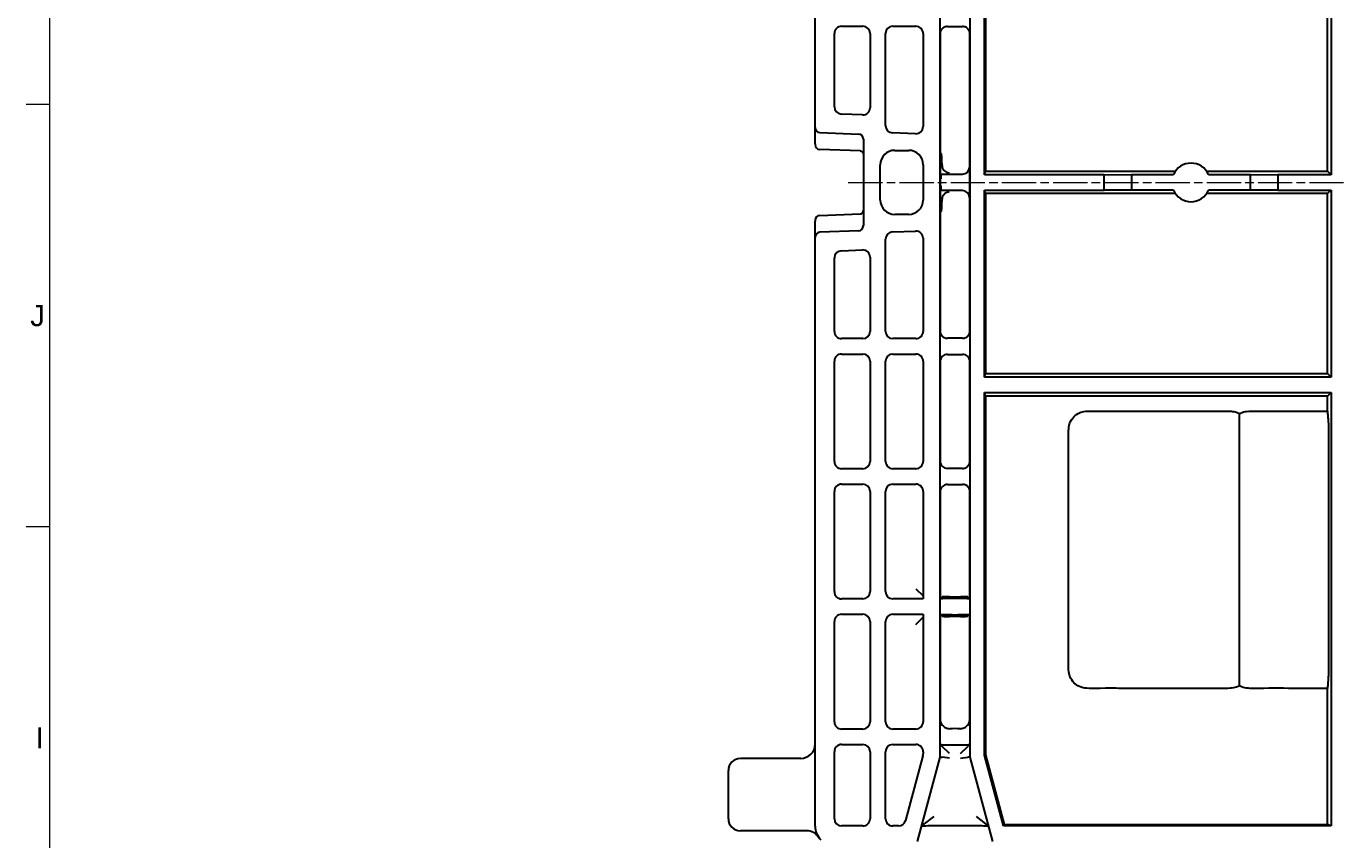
# Model space of a CAD drawing. Header units: millimetres. Extents: x 0 to 1486, y 0 to 1051.
# Drawn here: x 20.1 to 292.3, y 723.5 to 892.3 of the extents above; entities that cross this region are included whole.
import ezdxf

# ---------------------------------------------------------------- set-up
doc = ezdxf.new("R2010")
doc.units = ezdxf.units.MM
doc.header["$LTSCALE"] = 1.25
doc.linetypes.add('CHAIN', pattern=[0.3543, 0.2362, -0.0295, 0.0591, -0.0295])
for name, color, linetype, lineweight, true_color in [('Mittellinie(DIN)', 7, 'CHAIN', 15, 0x262659), ('Sichtbare Kanten(DIN)', 7, 'Continuous', 25, 0x262659), ('Skizziergeometrie(DIN)', 7, 'Continuous', 9, 0x262659), ('Symbole(DIN)', 7, 'Continuous', 15, 0x262659)]:
    doc.layers.add(name, color=color, linetype=linetype, lineweight=lineweight, true_color=true_color)
doc.styles.add('Aktuell-DIN', font='arial.ttf')

# ---------------------------------------------------------------- blocks, each defined once
blk = doc.blocks.new('Ränder Standardrahmen')
at = {"layer": 'Skizziergeometrie(DIN)'}
for p, q in [((20, 700.83), (16.1, 700.83)), ((20, 630.75), (16.1, 630.75))]:
    blk.add_line(p, q, dxfattribs=at)
at = {"layer": 'Skizziergeometrie(DIN)', "flags": 128}
blk.add_lwpolyline([(20, 20), (20, 821), (1169, 821), (1169, 20), (20, 20)], dxfattribs=at)
at = {"layer": 'Symbole(DIN)', "color": 179, "true_color": 0x262659, "char_height": 3.5, "attachment_point": 7, "style": 'Aktuell-DIN'}
for s, insert in [('J', (16.76, 663.98)), ('I', (17.65, 593.96))]:
    blk.add_mtext(s, dxfattribs=dict(at, insert=insert))

msp = doc.modelspace()

# ---------------------------------------------------------------- linework, layer by layer
at = {"layer": 'Mittellinie(DIN)', "ltscale": 23.990969}
msp.add_line((190.6235, 859.8641), (1098.8735, 859.8641), dxfattribs=at)
at = {"layer": 'Sichtbare Kanten(DIN)'}
for p, q in [((183.7485, 871.2634), (183.7485, 993.4073)), ((209.6485, 740.6512), (209.6485, 979.0771)), ((215.8485, 979.0771), (215.8485, 740.6512)), ((218.8485, 861.4641), (218.8485, 900.2641)), ((219.1103, 899.5309), (219.1103, 862.1973)), ((290.0153, 862.1973), (290.0153, 899.5309)), ((290.7485, 900.2641), (290.7485, 861.4641)), ((187.7485, 875.5351), (187.7485, 890.7637)), ((189.2485, 892.2641), (193.6489, 892.2641)), ((195.1485, 890.7646), (195.1485, 875.3716)), ((198.3485, 871.6388), (198.3485, 890.7646)), ((199.848, 892.2641), (204.6485, 892.2641)), ((206.1485, 890.7637), (206.1485, 871.4604)), ((209.6527, 890.7607), (209.6527, 828.9676)), ((215.8442, 828.9676), (215.8442, 890.7607)), ((193.5923, 873.8727), (189.1928, 874.0362)), ((183.7485, 867.8836), (183.7485, 871.2634)), ((184.7136, 870.1999), (192.7834, 869.9)), ((193.7485, 868.8364), (193.7485, 850.8918)), ((204.5928, 869.9615), (199.7932, 870.1398)), ((183.7485, 867.8836), (183.7485, 867.7028)), ((193.0938, 866.4108), (184.7136, 866.7034)), ((200.2485, 866.5127), (203.1485, 866.5127)), ((209.8318, 865.8641), (209.9365, 865.8641)), ((197.2485, 856.2155), (197.2485, 863.5127)), ((206.1485, 863.5127), (206.1485, 856.2155)), ((209.8787, 861.5857), (209.8532, 861.5619)), ((209.8532, 861.5619), (214.2442, 861.5619)), ((209.8532, 860.586), (209.8532, 861.5619)), ((218.8485, 861.4641), (219.1103, 862.1973)), ((243.7096, 861.4641), (218.8485, 861.4641)), ((219.1103, 862.1973), (258.4606, 862.1973)), ((243.7096, 861.4641), (249.3809, 861.4885)), ((243.7096, 858.2641), (243.7096, 861.4641)), ((249.3809, 861.4885), (258.0543, 861.4885)), ((249.3809, 861.4885), (249.3809, 858.2397)), ((264.9587, 862.1973), (290.0153, 862.1973)), ((265.3649, 861.4885), (274.0383, 861.4885)), ((274.0383, 861.4885), (279.7096, 861.4641)), ((274.0383, 858.2397), (274.0383, 861.4885)), ((290.7485, 861.4641), (279.7096, 861.4641)), ((279.7096, 861.4641), (279.7096, 858.2641)), ((290.0153, 862.1973), (290.7485, 861.4641)), ((209.8532, 858.1663), (209.8532, 859.1422)), ((214.2442, 858.1663), (209.8532, 858.1663)), ((209.8532, 858.1663), (209.8787, 858.1425)), ((218.8485, 858.2641), (243.7096, 858.2641)), ((219.1103, 857.5309), (218.8485, 858.2641)), ((218.8485, 819.4641), (218.8485, 858.2641)), ((258.4606, 857.5309), (219.1103, 857.5309)), ((219.1103, 857.5309), (219.1103, 820.1973)), ((249.3809, 858.2397), (243.7096, 858.2641)), ((258.0543, 858.2397), (249.3809, 858.2397)), ((290.0153, 857.5309), (264.9587, 857.5309)), ((274.0383, 858.2397), (265.3649, 858.2397)), ((279.7096, 858.2641), (274.0383, 858.2397)), ((279.7096, 858.2641), (290.7485, 858.2641)), ((290.7485, 858.2641), (290.0153, 857.5309)), ((290.0153, 820.1973), (290.0153, 857.5309)), ((290.7485, 858.2641), (290.7485, 819.4641)), ((184.7136, 853.0248), (193.0938, 853.3174)), ((203.1485, 853.2155), (200.2485, 853.2155)), ((209.9365, 853.8641), (209.8318, 853.8641)), ((183.7485, 852.0254), (183.7485, 851.8446)), ((183.7485, 848.4648), (183.7485, 851.8446)), ((192.7834, 849.8282), (184.7136, 849.5284)), ((199.7932, 849.5884), (204.5928, 849.7668)), ((183.7485, 726.321), (183.7485, 848.4648)), ((198.3485, 828.9637), (198.3485, 848.0894)), ((206.1485, 848.2678), (206.1485, 828.9646)), ((187.7485, 828.9646), (187.7485, 844.1931)), ((189.1928, 845.692), (193.5923, 845.8555)), ((195.1485, 844.3566), (195.1485, 828.9637)), ((193.6489, 827.4641), (189.2485, 827.4641)), ((204.6485, 827.4641), (199.848, 827.4641)), ((187.7485, 801.9646), (187.7485, 822.7637)), ((189.2485, 824.2641), (193.6489, 824.2641)), ((195.1485, 822.7646), (195.1485, 801.9637)), ((198.3485, 801.9637), (198.3485, 822.7646)), ((199.848, 824.2641), (204.6485, 824.2641)), ((206.1485, 822.7637), (206.1485, 801.9646)), ((209.6527, 822.7607), (209.6527, 801.9676)), ((215.8442, 801.9676), (215.8442, 822.7607)), ((218.8485, 819.4641), (219.1103, 820.1973)), ((290.7485, 819.4641), (218.8485, 819.4641)), ((219.1103, 820.1973), (290.0153, 820.1973)), ((290.0153, 820.1973), (290.7485, 819.4641)), ((218.8485, 816.2641), (290.7485, 816.2641)), ((219.1103, 815.5309), (218.8485, 816.2641)), ((218.8485, 741.0461), (218.8485, 816.2641)), ((290.0153, 815.5309), (219.1103, 815.5309)), ((219.1103, 815.5309), (219.1103, 741.0806)), ((290.7485, 816.2641), (290.0153, 815.5309)), ((290.0153, 812.4302), (290.0153, 815.5309)), ((290.7485, 816.2641), (290.7485, 726.3641)), ((193.6489, 800.4641), (189.2485, 800.4641)), ((204.6485, 800.4641), (199.848, 800.4641)), ((187.7485, 774.9646), (187.7485, 795.7637)), ((189.2485, 797.2641), (193.6489, 797.2641)), ((195.1485, 795.7646), (195.1485, 774.9637)), ((198.3485, 774.9637), (198.3485, 795.7646)), ((199.848, 797.2641), (204.6485, 797.2641)), ((206.1485, 795.7637), (206.1485, 773.4641)), ((209.6527, 795.7607), (209.6527, 773.4681)), ((215.8442, 773.4681), (215.8442, 795.7607)), ((193.6489, 773.4641), (189.2485, 773.4641)), ((206.1485, 773.4641), (199.848, 773.4641)), ((204.6485, 775.5633), (206.148, 774.0638)), ((209.6527, 773.4681), (210.0816, 773.8683)), ((211.581, 773.904), (213.9159, 773.904)), ((215.4154, 773.8683), (215.8442, 773.4681)), ((187.7485, 747.9646), (187.7485, 768.7637)), ((189.2485, 770.2641), (193.6489, 770.2641)), ((195.1485, 768.7646), (195.1485, 747.9637)), ((198.3485, 747.9637), (198.3485, 768.7646)), ((199.848, 770.2641), (206.1485, 770.2641)), ((204.6485, 768.1649), (206.148, 769.6644)), ((206.1485, 770.2641), (206.1485, 747.9646)), ((209.6527, 770.2601), (209.6527, 748.4674)), ((210.0816, 769.8599), (209.6527, 770.2601)), ((213.9159, 769.8242), (211.581, 769.8242)), ((215.8442, 770.2601), (215.4154, 769.8599)), ((215.8442, 748.4674), (215.8442, 770.2601)), ((290.0153, 726.6259), (290.0153, 754.8977)), ((193.6489, 746.4641), (189.2485, 746.4641)), ((204.6485, 746.4641), (199.848, 746.4641)), ((189.2485, 743.2641), (193.6489, 743.2641)), ((199.848, 743.2641), (204.6485, 743.2641)), ((209.6527, 743.2601), (209.6485, 743.2641)), ((210.0815, 742.86), (209.6527, 743.2601)), ((215.8442, 743.2601), (215.4154, 742.86)), ((215.8485, 743.2641), (215.8442, 743.2601)), ((187.7485, 727.8641), (187.7485, 741.7637)), ((195.1485, 741.7646), (195.1485, 727.8641)), ((198.3485, 727.8641), (198.3485, 741.7646)), ((206.0973, 740.9212), (202.4947, 727.4759)), ((204.9471, 723.1053), (209.6485, 740.6512)), ((206.1485, 741.7637), (206.1485, 741.3094)), ((209.6485, 740.6512), (210.0816, 740.5941)), ((210.0816, 742.8599), (210.0815, 742.86)), ((211.581, 741.3604), (210.0816, 742.8599)), ((211.581, 740.3967), (210.0816, 740.5941)), ((213.9159, 741.3604), (215.4154, 742.8599)), ((213.9159, 740.3967), (215.4154, 740.5941)), ((215.4154, 742.86), (215.4154, 742.8599)), ((215.8485, 740.6512), (215.4154, 740.5941)), ((215.8485, 740.6512), (220.5499, 723.1053)), ((218.8485, 741.0461), (219.1103, 741.0806)), ((222.7825, 726.3641), (218.8485, 741.0461)), ((219.1103, 741.0806), (222.9834, 726.6259)), ((165.7485, 727.8641), (165.7485, 737.8641)), ((180.7485, 740.3641), (168.2485, 740.3641)), ((208.3388, 728.2967), (206.3847, 726.7972)), ((217.1581, 728.2967), (219.1122, 726.7972)), ((181.9741, 725.3641), (168.2485, 725.3641)), ((193.648, 726.3641), (189.2485, 726.3641)), ((201.0458, 726.3641), (199.8489, 726.3641)), ((205.8203, 726.3641), (206.3847, 726.7972)), ((217.6096, 726.351), (207.8873, 726.351)), ((219.6767, 726.3641), (219.1122, 726.7972)), ((222.7825, 726.3641), (222.9834, 726.6259)), ((290.7485, 726.3641), (222.7825, 726.3641)), ((222.9834, 726.6259), (290.0153, 726.6259)), ((290.7485, 726.3641), (290.0153, 726.6259))]:
    msp.add_line(p, q, dxfattribs=at)
for centre, radius, start, end in [((189.2485, 875.5351), 1.5, 180, 267.871759), ((204.6485, 871.4604), 1.5, 267.871759, 0), ((184.7485, 867.7028), 1, 180, 268), ((200.2485, 863.5127), 3, 90, 180), ((203.1485, 863.5127), 3, 0, 90), ((261.7096, 859.8641), 4, 23.960696, 156.039304), ((261.7096, 859.8641), 4, 203.960696, 336.039304), ((200.2485, 856.2155), 3, 180, 270), ((203.1485, 856.2155), 3, 270, 0), ((184.7485, 852.0254), 1, 92, 180), ((204.6485, 848.2678), 1.5, 0, 92.128241), ((189.2485, 844.1931), 1.5, 92.128241, 180), ((180.7485, 743.3641), 3, 270, 0), ((204.6485, 741.3094), 1.5, 345, 0), ((168.2485, 737.8641), 2.5, 90, 180), ((168.2485, 727.8641), 2.5, 180, 270), ((189.2485, 727.8641), 1.5, 180, 270), ((201.0458, 727.8641), 1.5, 270, 345), ((181.9741, 722.3641), 3, 34.420688, 90), ((187.7485, 726.321), 4, 180, 225)]:
    msp.add_arc(centre, radius, start, end, dxfattribs=at)
for centre, major_axis, ratio, start_param, end_param in [((189.2485, 890.7637), (0, 1.5004), 0.99970149, 0, 1.57079633), ((193.648, 890.7637), (1.0613, 1.0613), 0.99940325, 5.49808561, 7.068285), ((199.8489, 890.7637), (-1.0613, 1.0613), 0.99940325, 5.49808561, 7.068285), ((204.6485, 890.7637), (0, 1.5004), 0.99970149, 4.71238898, 6.28318531), ((212.7485, 892.2641), (-3.1, 0), 0.02443947, 1.05468974, 2.08690292), ((193.648, 875.3716), (1.4994, -0.0557), 0.99970108, 4.71238898, 6.32031903), ((184.7485, 871.2634), (0, -1.0642), 0.93969262, 4.71238898, 6.24827872), ((199.8489, 871.6388), (-1.4994, 0.0557), 0.99970108, 0.03713372, 1.57079633), ((192.7485, 868.8364), (0, 1.0642), 0.93969262, 4.71238898, 6.24827872), ((209.8318, 859.8641), (0, 6), 0.02618592, 0, 3.14159265), ((209.9365, 859.8641), (0, -6), 0.02618592, 2.19108942, 3.14159265), ((214.2825, 863.0257), (-1.3833, -0.6011), 0.96482243, 1.17378543, 2.71840182), ((214.2432, 863.0623), (1.0973, -1.0241), 0.99935912, 5.46362314, 5.48916352), ((214.2432, 856.6659), (1.0973, 1.0241), 0.99935912, 0.79402179, 0.81956217), ((214.2825, 856.7026), (1.3833, -0.6011), 0.96482243, 0.42319083, 1.96780722), ((209.9365, 859.8641), (0, -6), 0.02618592, 0, 0.95050323), ((184.7485, 848.4648), (0, 1.0642), 0.93969262, 0.03490659, 1.57079633), ((192.7485, 850.8918), (0, -1.0642), 0.93969262, 0.03490659, 1.57079633), ((199.8489, 848.0894), (-1.4994, -0.0557), 0.99970108, 4.71238898, 6.24605159), ((193.648, 844.3566), (1.4994, 0.0557), 0.99970108, 6.24605159, 7.85398163), ((189.2485, 828.9646), (0, -1.5004), 0.99970149, 4.71238898, 6.28318531), ((193.648, 828.9646), (1.0613, -1.0613), 0.99940325, 5.49808561, 7.068285), ((199.8489, 828.9646), (-1.0613, -1.0613), 0.99940325, 5.49808561, 7.068285), ((204.6485, 828.9646), (0, -1.5004), 0.99970149, 0, 1.57079633), ((212.7485, 827.4641), (3.1, 0), 0.02443947, 1.05468974, 2.08690292), ((189.2485, 822.7637), (0, 1.5004), 0.99970149, 0, 1.57079633), ((193.648, 822.7637), (1.0613, 1.0613), 0.99940325, 5.49808561, 7.068285), ((199.8489, 822.7637), (-1.0613, 1.0613), 0.99940325, 5.49808561, 7.068285), ((204.6485, 822.7637), (0, 1.5004), 0.99970149, 4.71238898, 6.28318531), ((212.7485, 824.2641), (-3.1, 0), 0.02443947, 1.05468974, 2.08690292), ((189.2485, 801.9646), (0, -1.5004), 0.99970149, 4.71238898, 6.28318531), ((193.648, 801.9646), (1.0613, -1.0613), 0.99940325, 5.49808561, 7.068285), ((199.8489, 801.9646), (-1.0613, -1.0613), 0.99940325, 5.49808561, 7.068285), ((204.6485, 801.9646), (0, -1.5004), 0.99970149, 0, 1.57079633), ((212.7485, 800.4641), (3.1, 0), 0.02443947, 1.05468974, 2.08690292), ((189.2485, 795.7637), (0, 1.5004), 0.99970149, 0, 1.57079633), ((193.648, 795.7637), (1.0613, 1.0613), 0.99940325, 5.49808561, 7.068285), ((199.8489, 795.7637), (-1.0613, 1.0613), 0.99940325, 5.49808561, 7.068285), ((204.6485, 795.7637), (0, 1.5004), 0.99970149, 4.71238898, 6.28318531), ((212.7485, 797.2641), (-3.1, 0), 0.02443947, 1.05468974, 2.08690292), ((189.2485, 774.9646), (0, -1.5004), 0.99970149, 4.71238898, 6.28318531), ((193.648, 774.9646), (1.0613, -1.0613), 0.99940325, 5.49808561, 7.068285), ((199.8489, 774.9646), (-1.0613, -1.0613), 0.99940325, 5.49808561, 7.068285), ((204.6485, 774.0629), (-1.5, 0), 0.02443947, 3.14159265, 3.16602726), ((212.7485, 773.4641), (3.1, 0), 0.02443947, 0.05235988, 3.08923278), ((211.581, 773.8674), (-1.5, 0), 0.02443947, 4.71238898, 6.25700537), ((213.9159, 773.8674), (-1.5, 0), 0.02443947, 3.16777259, 4.71238898), ((189.2485, 768.7637), (0, 1.5004), 0.99970149, 0, 1.57079633), ((193.648, 768.7637), (1.0613, 1.0613), 0.99940325, 5.49808561, 7.068285), ((199.8489, 768.7637), (-1.0613, 1.0613), 0.99940325, 5.49808561, 7.068285), ((204.6485, 769.6653), (1.5, 0), 0.02443947, 6.2587507, 6.28318531), ((212.7485, 770.2641), (-3.1, 0), 0.02443947, 0.05235988, 3.08923278), ((211.581, 769.8609), (1.5, 0), 0.02443947, 3.16777259, 4.71238898), ((213.9159, 769.8609), (1.5, 0), 0.02443947, 4.71238898, 6.25700537), ((189.2485, 747.9646), (0, -1.5004), 0.99970149, 4.71238898, 6.28318531), ((193.648, 747.9646), (1.0613, -1.0613), 0.99940325, 5.49808561, 7.068285), ((199.8489, 747.9646), (-1.0613, -1.0613), 0.99940325, 5.49808561, 7.068285), ((204.6485, 747.9646), (0, -1.5004), 0.99970149, 0, 1.57079633), ((212.7485, 746.4641), (3.1, 0), 0.02443947, 1.23415991, 1.90743275), ((189.2485, 741.7637), (0, 1.5004), 0.99970149, 0, 1.57079633), ((193.648, 741.7637), (1.0613, 1.0613), 0.99940325, 5.49808561, 7.068285), ((199.8489, 741.7637), (-1.0613, 1.0613), 0.99940325, 5.49808561, 7.068285), ((204.6485, 741.7637), (0, 1.5004), 0.99970149, 4.71238898, 6.28318531), ((212.7485, 743.2641), (-3.1, 0), 0.02443947, 0.05235988, 3.08923278), ((193.648, 727.8641), (1.5004, 0), 0.99970149, 4.71238898, 6.28318531), ((199.8489, 727.8641), (-1.5004, 0), 0.99970149, 0, 1.57079633), ((207.8733, 726.2986), (-2.0706, -0.0004), 0.0252925, 4.70560733, 6.27640366), ((217.6237, 726.2986), (2.0706, -0.0004), 0.0252925, 0.00678165, 1.57757798)]:
    msp.add_ellipse(centre, major_axis=major_axis, ratio=ratio, start_param=start_param, end_param=end_param, dxfattribs=at)
for points, knots in [([(211.2186, 892.1982), (210.967, 892.2017), (210.7259, 892.1433), (210.3184, 891.9511), (210.1517, 891.8176), (209.8755, 891.5103), (209.7543, 891.2811), (209.6848, 891.025), (209.6728, 890.9665), (209.6614, 890.8883), (209.6586, 890.8639), (209.6555, 890.8294), (209.6547, 890.8185), (209.6537, 890.8008), (209.6534, 890.7948), (209.6531, 890.7843), (209.653, 890.7805), (209.6528, 890.7718), (209.6527, 890.7668), (209.6527, 890.7607)], [-0.341915632, -0.341915632, -0.341915632, -0.341915632, -0.255137094, -0.255137094, -0.168246562, -0.168246562, -0.059431624, -0.059431624, -0.029715812, -0.029715812, -0.014857906, -0.014857906, -0.007428953, -0.007428953, -0.003714476, -0.003714476, -0.001857238, -0.001857238, 0, 0, 0, 0]), ([(215.8442, 890.7607), (215.8442, 890.7669), (215.8441, 890.7719), (215.844, 890.7807), (215.8438, 890.7845), (215.8435, 890.7951), (215.8432, 890.8011), (215.8422, 890.819), (215.8413, 890.8301), (215.8382, 890.8649), (215.8354, 890.8896), (215.8238, 890.9686), (215.8115, 891.0279), (215.7407, 891.286), (215.6177, 891.5165), (215.3391, 891.8227), (215.1729, 891.9545), (214.7674, 892.1442), (214.5278, 892.2017), (214.2783, 892.1982)], [0, 0, 0, 0, 0.001881929, 0.001881929, 0.003763859, 0.003763859, 0.007527718, 0.007527718, 0.015055435, 0.015055435, 0.030110871, 0.030110871, 0.060221741, 0.060221741, 0.169769885, 0.169769885, 0.255955145, 0.255955145, 0.342028412, 0.342028412, 0.342028412, 0.342028412]), ([(193.0933, 866.4108), (193.1227, 866.4098), (193.1542, 866.4063), (193.2321, 866.388), (193.2787, 866.3731), (193.3901, 866.3161), (193.4556, 866.2731), (193.585, 866.1427), (193.6475, 866.0538), (193.7299, 865.8551), (193.7484, 865.7481), (193.7485, 865.6582)], [0, 0, 0, 0, 0.031562093, 0.031562093, 0.063124186, 0.063124186, 0.09468628, 0.09468628, 0.126248373, 0.126248373, 0.157782285, 0.157782285, 0.157782285, 0.157782285]), ([(193.0938, 866.4108), (193.1231, 866.4098), (193.1545, 866.4063), (193.2322, 866.388), (193.2788, 866.3732), (193.3901, 866.3163), (193.4555, 866.2733), (193.5849, 866.143), (193.6474, 866.0541), (193.7299, 865.8553), (193.7485, 865.7481), (193.7485, 865.6582)], [0, 0, 0, 0, 0.031580051, 0.031580051, 0.063160103, 0.063160103, 0.094740154, 0.094740154, 0.126320205, 0.126320205, 0.157900256, 0.157900256, 0.157900256, 0.157900256]), ([(210.0644, 863.3517), (210.0676, 863.1766), (210.1047, 862.9807), (210.2402, 862.6644), (210.3159, 862.5392), (210.4075, 862.4277)], [0.26947416, 0.26947416, 0.26947416, 0.26947416, 0.334055746, 0.334055746, 0.378781853, 0.378781853, 0.378781853, 0.378781853]), ([(210.4075, 862.4277), (210.4126, 862.4215), (210.4178, 862.4153), (210.4649, 862.3597), (210.5126, 862.3098), (210.6838, 862.1511), (210.8493, 862.0443), (211.1712, 861.9043), (211.3867, 861.8592), (211.5689, 861.8569)], [0.234784193, 0.234784193, 0.234784193, 0.234784193, 0.237198079, 0.237198079, 0.256267979, 0.256267979, 0.307237871, 0.307237871, 0.368930923, 0.368930923, 0.368930923, 0.368930923]), ([(211.5689, 857.8713), (211.3977, 857.8691), (211.2138, 857.8351), (210.9523, 857.7311), (210.8675, 857.6879), (210.7063, 857.586), (210.6301, 857.5273), (210.5126, 857.4184), (210.4649, 857.3685), (210.4178, 857.3129), (210.4126, 857.3067), (210.4075, 857.3005)], [0, 0, 0, 0, 0.057961756, 0.057961756, 0.086942634, 0.086942634, 0.115923512, 0.115923512, 0.134993412, 0.134993412, 0.137407298, 0.137407298, 0.137407298, 0.137407298]), ([(210.4075, 857.3005), (210.3133, 857.1859), (210.2356, 857.0563), (210.103, 856.7391), (210.0676, 856.5477), (210.0644, 856.3765)], [0.645079967, 0.645079967, 0.645079967, 0.645079967, 0.69117668, 0.69117668, 0.75429798, 0.75429798, 0.75429798, 0.75429798]), ([(193.0933, 853.3174), (193.1227, 853.3184), (193.1542, 853.3219), (193.2321, 853.3403), (193.2787, 853.3551), (193.3901, 853.4121), (193.4556, 853.4551), (193.585, 853.5855), (193.6475, 853.6744), (193.7299, 853.8732), (193.7484, 853.9802), (193.7485, 854.07)], [0, 0, 0, 0, 0.031562093, 0.031562093, 0.063124185, 0.063124185, 0.094686278, 0.094686278, 0.126248371, 0.126248371, 0.157782282, 0.157782282, 0.157782282, 0.157782282]), ([(193.0938, 853.3174), (193.1231, 853.3185), (193.1545, 853.3219), (193.2322, 853.3402), (193.2788, 853.355), (193.3901, 853.412), (193.4555, 853.4549), (193.5849, 853.5852), (193.6474, 853.6741), (193.7299, 853.8729), (193.7485, 853.9801), (193.7485, 854.07)], [0, 0, 0, 0, 0.031580051, 0.031580051, 0.063160103, 0.063160103, 0.094740154, 0.094740154, 0.126320206, 0.126320206, 0.157900257, 0.157900257, 0.157900257, 0.157900257]), ([(209.6527, 828.9676), (209.6527, 828.9613), (209.6528, 828.9563), (209.653, 828.9475), (209.6531, 828.9437), (209.6535, 828.9331), (209.6537, 828.9271), (209.6548, 828.9092), (209.6556, 828.8982), (209.6587, 828.8633), (209.6615, 828.8387), (209.6732, 828.7596), (209.6854, 828.7003), (209.7562, 828.4423), (209.8792, 828.2117), (210.1578, 827.9055), (210.324, 827.7737), (210.7295, 827.584), (210.9691, 827.5265), (211.2186, 827.53)], [0.582293787, 0.582293787, 0.582293787, 0.582293787, 0.584175717, 0.584175717, 0.586057646, 0.586057646, 0.589821505, 0.589821505, 0.597349223, 0.597349223, 0.612404658, 0.612404658, 0.642515529, 0.642515529, 0.752063673, 0.752063673, 0.838248932, 0.838248932, 0.924322199, 0.924322199, 0.924322199, 0.924322199]), ([(214.2783, 827.53), (214.5299, 827.5265), (214.771, 827.5849), (215.1786, 827.7771), (215.3452, 827.9106), (215.6214, 828.2179), (215.7426, 828.4471), (215.8122, 828.7032), (215.8241, 828.7617), (215.8355, 828.8399), (215.8383, 828.8643), (215.8414, 828.8988), (215.8422, 828.9097), (215.8432, 828.9274), (215.8435, 828.9334), (215.8438, 828.944), (215.844, 828.9477), (215.8441, 828.9564), (215.8442, 828.9614), (215.8442, 828.9676)], [0.234293686, 0.234293686, 0.234293686, 0.234293686, 0.321072225, 0.321072225, 0.407962757, 0.407962757, 0.516777694, 0.516777694, 0.546493506, 0.546493506, 0.561351412, 0.561351412, 0.568780365, 0.568780365, 0.572494842, 0.572494842, 0.57435208, 0.57435208, 0.576209318, 0.576209318, 0.576209318, 0.576209318]), ([(211.2186, 824.1982), (210.9994, 824.2012), (210.784, 824.1568), (210.4109, 824.004), (210.2528, 823.8963), (209.9382, 823.6069), (209.7861, 823.3575), (209.6955, 823.0706), (209.6791, 823.0003), (209.6639, 822.9077), (209.6602, 822.879), (209.6563, 822.8387), (209.6553, 822.8262), (209.654, 822.8062), (209.6537, 822.7996), (209.6532, 822.7878), (209.653, 822.7836), (209.6528, 822.7738), (209.6527, 822.7681), (209.6527, 822.7607)], [-0.34384949, -0.34384949, -0.34384949, -0.34384949, -0.268243987, -0.268243987, -0.192526494, -0.192526494, -0.07191798, -0.07191798, -0.03595899, -0.03595899, -0.017979495, -0.017979495, -0.008989747, -0.008989747, -0.004494874, -0.004494874, -0.002247437, -0.002247437, 0, 0, 0, 0]), ([(215.8442, 822.7607), (215.8442, 822.7682), (215.8441, 822.7738), (215.8439, 822.7837), (215.8437, 822.7878), (215.8433, 822.7996), (215.8429, 822.8063), (215.8416, 822.8263), (215.8406, 822.8388), (215.8367, 822.8791), (215.833, 822.9079), (215.8178, 823.0007), (215.8014, 823.071), (215.7106, 823.3578), (215.5586, 823.6071), (215.2441, 823.8963), (215.086, 824.004), (214.7129, 824.1568), (214.4975, 824.2012), (214.2783, 824.1982)], [0, 0, 0, 0, 0.002251118, 0.002251118, 0.004502235, 0.004502235, 0.009004471, 0.009004471, 0.018008942, 0.018008942, 0.036017883, 0.036017883, 0.072035767, 0.072035767, 0.192552908, 0.192552908, 0.268270401, 0.268270401, 0.343875903, 0.343875903, 0.343875903, 0.343875903]), ([(271.7498, 755.4348), (271.6625, 755.3854), (271.5724, 755.3388), (271.0552, 755.0978), (270.6173, 754.9894), (269.7153, 754.8971), (269.2708, 754.8922), (266.0285, 754.9061), (264.0171, 754.9065), (258.4881, 754.8918), (252.4873, 754.8955), (247.6811, 754.9004), (246.4547, 754.9079), (241.3931, 754.9138), (240.2632, 754.8242), (238.7411, 755.1519), (238.2826, 755.393), (237.5819, 755.8752), (237.2375, 756.2049), (236.6729, 757.079), (236.5114, 757.5495), (236.3137, 758.4808), (236.2967, 759.0341), (236.3069, 761.2875), (236.3053, 762.9431), (236.3128, 765.5423), (236.3153, 766.2441), (236.3068, 772.9492), (236.3008, 778.1524), (236.3022, 794.1596), (236.3155, 795.8175), (236.3112, 801.8795), (236.2991, 803.0332), (236.2961, 805.6133), (236.3021, 806.1343), (236.3113, 808.078), (236.2719, 808.9509), (236.5985, 810.0373), (236.7543, 810.4644), (237.4188, 811.2785), (237.7826, 811.636), (238.6712, 812.1309), (239.0835, 812.2625), (240.0377, 812.4292), (240.6156, 812.4328), (243.2259, 812.3939), (245.2871, 812.4274), (248.4102, 812.4319), (249.927, 812.4374), (254.234, 812.4286), (255.5748, 812.4287), (259.0859, 812.435), (261.4612, 812.4309), (264.3185, 812.4208), (265.4377, 812.4143), (269.1281, 812.4294), (269.7375, 812.4442), (270.2971, 812.3692)], [0.39233807, 0.39233807, 0.39233807, 0.39233807, 0.39270553, 0.39270553, 0.39438174, 0.39438174, 0.39579342, 0.39579342, 0.39780688, 0.39780688, 0.40100412, 0.40100412, 0.40642, 0.40642, 0.42438521, 0.42438521, 0.43614967, 0.43614967, 0.44949165, 0.44949165, 0.46288475, 0.46288475, 0.48037837, 0.48037837, 0.5204742, 0.5204742, 0.53963858, 0.53963858, 0.59288679, 0.59288679, 0.69385742, 0.69385742, 0.76148471, 0.76148471, 0.80970351, 0.80970351, 1.63849865, 1.63849865, 1.93129617, 1.93129617, 2.11082112, 2.11082112, 2.24876476, 2.24876476, 2.42431081, 2.42431081, 2.94576358, 2.94576358, 3.168197, 3.168197, 3.26127273, 3.26127273, 3.39765321, 3.39765321, 3.47815276, 3.47815276, 3.64753901, 3.64753901, 3.64753901, 3.64753901]), ([(271.7498, 755.4348), (271.7477, 755.7391), (271.7509, 756.1171), (271.7508, 756.9561), (271.7463, 757.0853), (271.7482, 757.6597), (271.745, 758.4199), (271.7485, 759.328), (271.7477, 759.6467), (271.7433, 760.5847), (271.7426, 761.0678), (271.7449, 762.1179), (271.7477, 762.4414), (271.7456, 764.3391), (271.7447, 764.4716), (271.7463, 770.9851), (271.7447, 776.0865), (271.7446, 787.0709), (271.7482, 792.9538), (271.7465, 800.0652), (271.7431, 801.7345), (271.7395, 805.0807), (271.7474, 805.4212), (271.7449, 806.3635), (271.7424, 806.8213), (271.7448, 807.5857), (271.7501, 807.8422), (271.7555, 808.2582), (271.7566, 808.4813), (271.7395, 809.5923), (271.7523, 809.813), (271.7387, 810.7472), (271.762, 811.2335), (271.7478, 811.7566), (271.7452, 811.8292), (271.7435, 811.8923)], [0.2039552, 0.2039552, 0.2039552, 0.2039552, 0.39906487, 0.39906487, 0.63141623, 0.63141623, 0.78547882, 0.78547882, 0.83327908, 0.83327908, 0.88438561, 0.88438561, 0.95254585, 0.95254585, 0.97696894, 0.97696894, 1.0652069, 1.0652069, 1.16696064, 1.16696064, 1.18821034, 1.18821034, 1.21603526, 1.21603526, 1.24034857, 1.24034857, 1.25909391, 1.25909391, 1.27421484, 1.27421484, 1.30787351, 1.30787351, 1.3595811, 1.3595811, 1.36957216, 1.36957216, 1.36957216, 1.36957216]), ([(271.7435, 811.8923), (271.8184, 811.9354), (271.8966, 811.9766), (272.3975, 812.2163), (272.8207, 812.3171), (273.8565, 812.4513), (274.5051, 812.4246), (276.1887, 812.4054), (276.583, 812.4299), (285.4359, 812.4334), (287.7256, 812.4253), (290.0153, 812.4302)], [4.2952009767, 4.2952009767, 4.2952009767, 4.2952009767, 4.2955758297, 4.2955758297, 4.297504426, 4.297504426, 4.3004911678, 4.3004911678, 4.3043369947, 4.3043369947, 4.3056786969, 4.3056786969, 4.3056786969, 4.3056786969]), ([(290.0153, 812.4302), (290.0308, 812.2037), (290.0412, 811.9364), (290.0766, 811.4563), (290.0875, 811.3516), (290.1265, 810.8975), (290.1385, 810.7541), (290.1618, 810.4705), (290.1761, 810.2769), (290.2005, 809.649), (290.2102, 809.2906), (290.222, 808.6153), (290.2273, 808.2389), (290.2351, 807.0332), (290.2359, 806.391), (290.236, 805.3856), (290.2355, 805.0594), (290.2353, 803.7038), (290.2357, 803.3572), (290.2349, 795.6638), (290.2354, 789.238), (290.2353, 777.6806), (290.2355, 772.5489), (290.2352, 766.5808), (290.2353, 765.7444), (290.2354, 763.746), (290.2352, 763.4126), (290.2352, 761.1671), (290.2374, 760.4647), (290.2234, 758.8009), (290.2162, 758.4039), (290.2032, 757.8086), (290.1938, 757.5151), (290.1704, 756.9785), (290.1565, 756.7992), (290.1245, 756.4213), (290.0889, 756.0178), (290.055, 755.5825), (290.047, 755.4452), (290.0286, 755.1164), (290.0221, 754.9995), (290.0153, 754.8977)], [0.05735897, 0.05735897, 0.05735897, 0.05735897, 0.29862238, 0.29862238, 0.44084229, 0.44084229, 0.50006876, 0.50006876, 0.62804023, 0.62804023, 0.72787432, 0.72787432, 0.788333, 0.788333, 0.8540773, 0.8540773, 0.9089431, 0.9089431, 0.96542012, 0.96542012, 1.25168201, 1.25168201, 1.48029413, 1.48029413, 1.51755557, 1.51755557, 1.56932213, 1.56932213, 1.71772574, 1.71772574, 1.80737919, 1.80737919, 1.93735842, 1.93735842, 2.11014135, 2.11014135, 2.30254157, 2.30254157, 2.46302644, 2.46302644, 2.58411735, 2.58411735, 2.58411735, 2.58411735]), ([(209.6527, 801.9676), (209.6527, 801.9601), (209.6528, 801.9544), (209.653, 801.9445), (209.6532, 801.9404), (209.6537, 801.9286), (209.654, 801.922), (209.6553, 801.9019), (209.6563, 801.8894), (209.6602, 801.8491), (209.6639, 801.8203), (209.6791, 801.7276), (209.6956, 801.6572), (209.7864, 801.3704), (209.9383, 801.1211), (210.2528, 800.8319), (210.4109, 800.7242), (210.784, 800.5715), (210.9994, 800.527), (211.2186, 800.53)], [0.580543765, 0.580543765, 0.580543765, 0.580543765, 0.582794883, 0.582794883, 0.585046, 0.585046, 0.589548236, 0.589548236, 0.598552707, 0.598552707, 0.616561648, 0.616561648, 0.652579532, 0.652579532, 0.773096673, 0.773096673, 0.848814166, 0.848814166, 0.924419668, 0.924419668, 0.924419668, 0.924419668]), ([(214.2783, 800.53), (214.5299, 800.5265), (214.771, 800.5849), (215.1786, 800.7771), (215.3452, 800.9106), (215.6214, 801.2179), (215.7426, 801.4471), (215.8122, 801.7032), (215.8241, 801.7617), (215.8355, 801.8399), (215.8383, 801.8643), (215.8414, 801.8988), (215.8422, 801.9097), (215.8432, 801.9274), (215.8435, 801.9334), (215.8438, 801.944), (215.844, 801.9477), (215.8441, 801.9564), (215.8442, 801.9614), (215.8442, 801.9676)], [0.234293686, 0.234293686, 0.234293686, 0.234293686, 0.321072225, 0.321072225, 0.407962757, 0.407962757, 0.516777694, 0.516777694, 0.546493506, 0.546493506, 0.561351412, 0.561351412, 0.568780365, 0.568780365, 0.572494842, 0.572494842, 0.57435208, 0.57435208, 0.576209318, 0.576209318, 0.576209318, 0.576209318]), ([(211.2186, 797.1982), (210.9994, 797.2012), (210.784, 797.1568), (210.4109, 797.004), (210.2528, 796.8963), (209.9382, 796.6069), (209.7861, 796.3575), (209.6955, 796.0706), (209.6791, 796.0003), (209.6639, 795.9077), (209.6602, 795.879), (209.6563, 795.8387), (209.6553, 795.8262), (209.654, 795.8062), (209.6537, 795.7996), (209.6532, 795.7878), (209.653, 795.7836), (209.6528, 795.7738), (209.6527, 795.7681), (209.6527, 795.7607)], [-0.34384949, -0.34384949, -0.34384949, -0.34384949, -0.268243987, -0.268243987, -0.192526494, -0.192526494, -0.07191798, -0.07191798, -0.03595899, -0.03595899, -0.017979495, -0.017979495, -0.008989747, -0.008989747, -0.004494874, -0.004494874, -0.002247437, -0.002247437, 0, 0, 0, 0]), ([(215.8442, 795.7607), (215.8442, 795.7669), (215.8441, 795.7719), (215.844, 795.7807), (215.8438, 795.7845), (215.8435, 795.7951), (215.8432, 795.8011), (215.8422, 795.819), (215.8413, 795.8301), (215.8382, 795.8649), (215.8354, 795.8896), (215.8238, 795.9686), (215.8115, 796.0279), (215.7407, 796.286), (215.6177, 796.5165), (215.3391, 796.8227), (215.1729, 796.9545), (214.7674, 797.1442), (214.5278, 797.2017), (214.2783, 797.1982)], [0, 0, 0, 0, 0.001881929, 0.001881929, 0.003763859, 0.003763859, 0.007527718, 0.007527718, 0.015055435, 0.015055435, 0.030110871, 0.030110871, 0.060221741, 0.060221741, 0.169769885, 0.169769885, 0.255955145, 0.255955145, 0.342028412, 0.342028412, 0.342028412, 0.342028412]), ([(290.0153, 754.8977), (288.3365, 754.9014), (286.6576, 754.8955), (282.2545, 754.8985), (279.5301, 754.9218), (274.3612, 754.8844), (273.7, 754.8866), (272.795, 755.0193), (272.2908, 755.1307), (271.7498, 755.4348)], [0.05000009, 0.05000009, 0.05000009, 0.05000009, 0.55364559, 0.55364559, 1.37094358, 1.37094358, 2.10436222, 2.10436222, 2.56590984, 2.56590984, 2.56590984, 2.56590984]), ([(209.6527, 748.4674), (209.6527, 748.458), (209.6528, 748.4507), (209.6531, 748.4378), (209.6533, 748.4322), (209.6539, 748.4163), (209.6544, 748.4072), (209.6561, 748.3794), (209.6575, 748.3618), (209.6628, 748.3055), (209.6679, 748.265), (209.6889, 748.1358), (209.7117, 748.0386), (209.833, 747.6587), (210.0309, 747.3309), (210.4452, 746.9444), (210.656, 746.7991), (211.1512, 746.5932), (211.436, 746.5332), (211.7245, 746.5356)], [0.763160692, 0.763160692, 0.763160692, 0.763160692, 0.765970833, 0.765970833, 0.768780974, 0.768780974, 0.774401256, 0.774401256, 0.785641821, 0.785641821, 0.808122949, 0.808122949, 0.853085205, 0.853085205, 0.99672503, 0.99672503, 1.088534141, 1.088534141, 1.180206448, 1.180206448, 1.180206448, 1.180206448]), ([(213.7724, 746.5356), (214.0609, 746.5332), (214.3458, 746.5932), (214.841, 746.7991), (215.0517, 746.9444), (215.466, 747.3309), (215.664, 747.6587), (215.7852, 748.0386), (215.808, 748.1358), (215.829, 748.265), (215.8341, 748.3055), (215.8395, 748.3618), (215.8409, 748.3794), (215.8425, 748.4072), (215.843, 748.4163), (215.8436, 748.4322), (215.8438, 748.4378), (215.8441, 748.4507), (215.8442, 748.458), (215.8442, 748.4674)], [0.305228966, 0.305228966, 0.305228966, 0.305228966, 0.396901273, 0.396901273, 0.488710384, 0.488710384, 0.632350208, 0.632350208, 0.677312465, 0.677312465, 0.699793593, 0.699793593, 0.711034157, 0.711034157, 0.716654439, 0.716654439, 0.71946458, 0.71946458, 0.722274721, 0.722274721, 0.722274721, 0.722274721])]:
    msp.add_open_spline(points, degree=3, knots=knots, dxfattribs=at)
msp.add_open_spline([(270.2971, 812.3692), (270.6281, 812.3248), (271.1388, 812.2327), (271.7435, 811.8923)], degree=3, dxfattribs=at)

# ---------------------------------------------------------------- block references
at = {"xscale": 1.25, "yscale": 1.25, "zscale": 1.25}
msp.add_blockref('Ränder Standardrahmen', (0, 0), dxfattribs=at)

doc.saveas('drawing.dxf')
